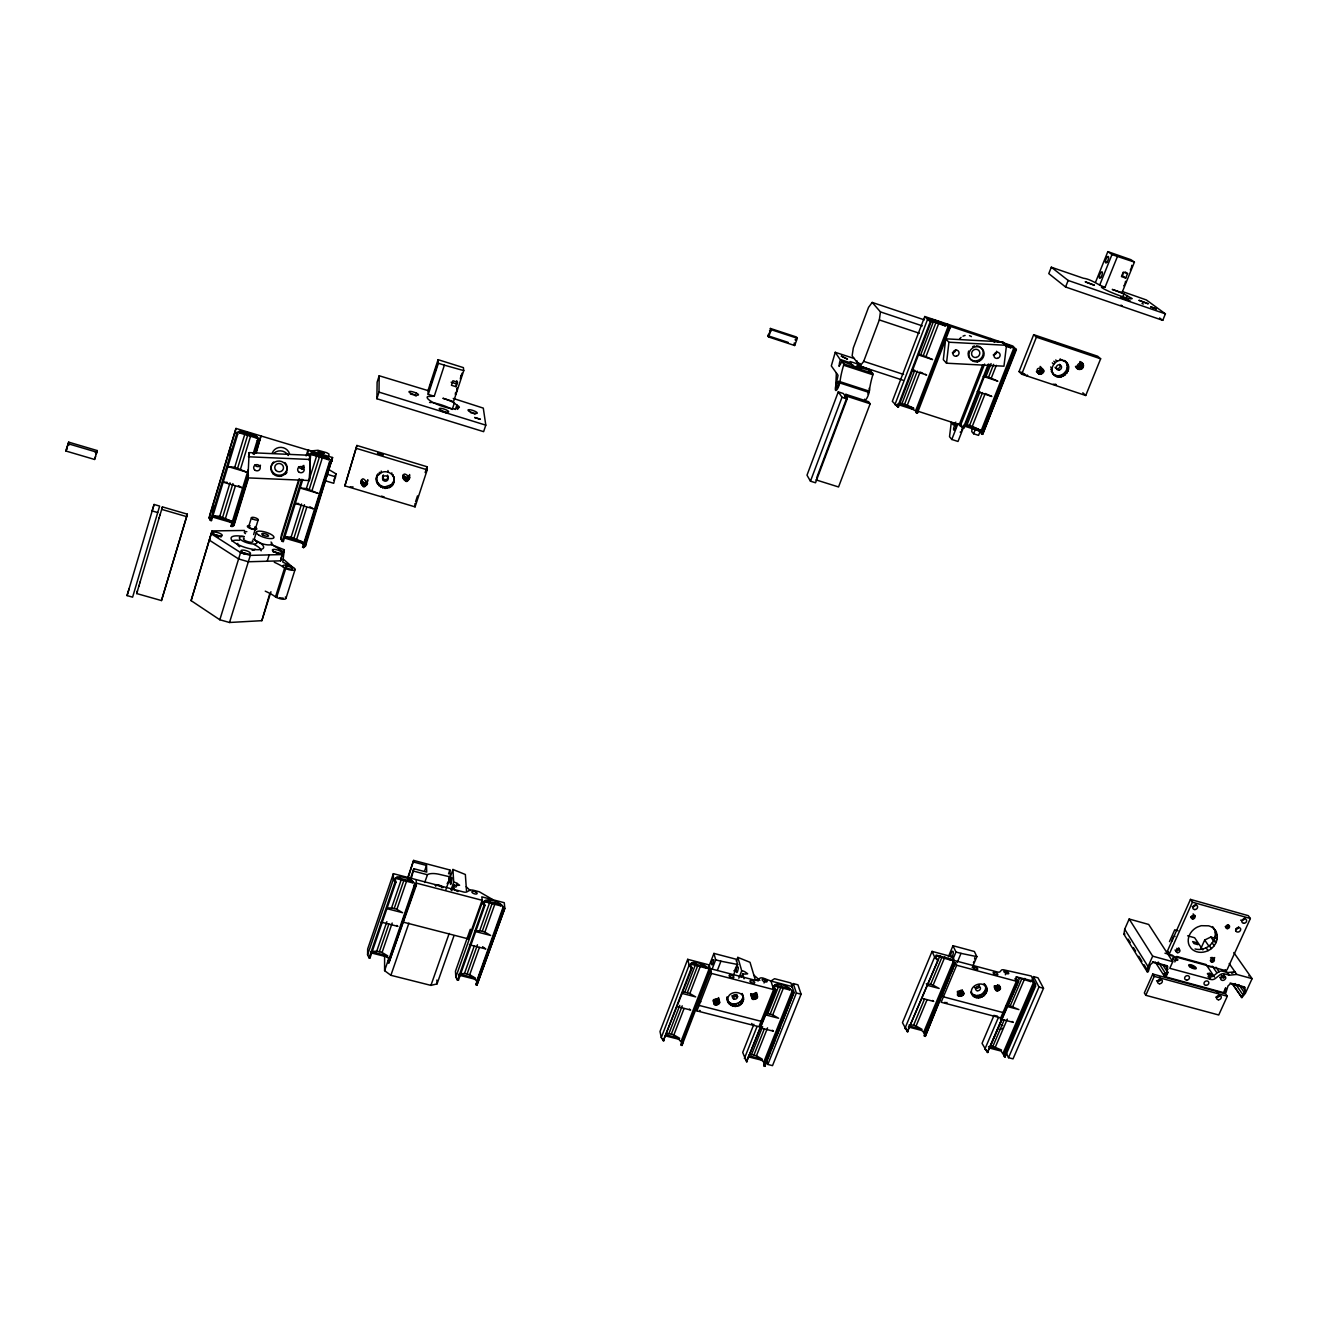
<?xml version="1.0" encoding="UTF-8"?>
<svg xmlns="http://www.w3.org/2000/svg" width="1318" height="1318" viewBox="0 0 1318 1318"><rect width="100%" height="100%" fill="white"/><g stroke="black" fill="none" stroke-linecap="round" stroke-linejoin="round"><path stroke-width="1.5" d="M453.919 935.912L437.049 983.887L430.937 985.386L390.886 975.304L384.592 970.674L384.609 955.336M385.054 488.484L385.054 486.886C378.793 486.919 374.18 479.291 377.887 473.986C369.337 487.429 394.988 495.008 394.181 478.895L393.802 482.619M385.696 488.418L385.696 486.836M1066.937 363.109L1063.972 360.407C1076.757 367.261 1060.133 385.136 1052.308 372.994C1058.947 381.05 1072.111 369.715 1065.521 361.824M1079.063 369.304L1076.18 366.701L1079.936 365.399L1079.936 361.527C1088.47 364.476 1079.178 374.46 1075.472 366.355M382.78 488.088L382.78 486.507M377.871 475.551L381.231 472.618L381.231 471.053M380.688 487.166L380.688 485.584M378.909 485.765L378.909 484.184M379.337 473.87L379.353 472.305M377.558 483.953L377.574 482.388M453.26 398.448L483.294 408.119L485.798 425.154L483.624 431.661L376.899 398.744L379.007 392.121L379.172 375.762L428.004 390.606L428.251 394.395L434.248 396.24L444.38 365.168L463.755 370.605L453.573 401.578L442.897 398.267A16.969 3.905 18.6 0 1 454.348 402.995L459.372 407.443L454.974 408.992A16.969 3.905 18.6 0 1 435.5 403.621A16.969 3.905 18.6 0 1 427.609 396.537L434.248 396.24M1241.276 996.919L1244.489 992.849L1245.049 987.594L1230.584 983.623L1227.997 985.93L1225.905 992.734L1224.834 992.965L1225.691 987.808L1223.499 992.619L1165.936 976.918L1168.11 972.091L1164.601 976.556L1163.959 975.847L1167.155 971.728L1167.666 966.407L1152.937 962.371L1150.367 964.71L1148.324 971.58L1147.237 971.827L1123.925 934.281L1124.699 929.19L1129.164 919.025L1148.67 924.445L1172.756 961.695L1169.791 968.318L1211.868 979.653A5.008 4.267 -30.1 0 0 1215.46 978.384L1219.842 974.892A4.745 4.036 -30.2 0 1 1224.389 973.854L1229.348 975.205L1236.745 974.43L1252.1 978.648L1245.428 993.212L1241.902 997.627L1232.264 983.722M376.536 479.703L376.553 478.137M376.75 481.894L376.767 480.329M376.915 477.544L376.932 475.979M376.899 398.744L377.113 382.22L379.172 375.762M1147.237 971.827L1148.044 966.605L1152.673 956.176L1129.164 919.025M416.224 879.65L416.373 885.202L414.89 887.393L413.901 886.866L414.873 883.604L412.139 880.819A10.791 4.465 18 0 0 397.542 876.997L394.889 878.381L395.96 882.187L370.061 957.889L369.073 957.906L367.574 954.792L367.673 948.96L393.357 873.669L464.051 892.105A5.256 2.158 18.7 0 0 467.017 891.825L469.669 890.325A4.975 2.043 18.8 0 1 473.706 890.325L479.324 891.792L493.047 899.766M247.932 477.89L249.135 452.618L310.422 455.32L309.401 480.526L247.932 477.89L248.459 475.057M249.053 456.44L249.135 452.618M682.757 1042.983L681.966 1045.471L680.978 1044.943L709.677 970.377L705.954 966.259A10.412 4.251 21.4 0 0 692.214 962.684L690.237 964.199L692.131 968.137L663.333 1040.759L661.29 1037.563L660.005 1031.516L687.699 959.323L709.216 964.941L711.473 973.425L696.942 1010.89L758.888 1026.738L773.617 989.587L770.964 981.053L763.353 978.154A4.844 1.944 22.1 0 0 759.811 978.269L757.866 979.917A5.107 2.059 22 0 1 755.329 980.295L710.188 968.615M680.978 1044.943L681.686 1042.67L678.078 1038.403M367.59 483.673C357.194 467.033 362.45 500.774 367.821 479.703M1195.031 948.96A15.075 12.916 -30.5 0 0 1206.135 947.774C1212.741 944.644 1217.404 936.554 1214.405 929.421A15.075 12.916 -30.5 0 0 1212.576 926.587M1216.399 932.271A15.108 12.933 -30.5 0 0 1208.672 925.813L1201.192 925.697L1197.485 926.999A15.108 12.933 -30.5 0 0 1189.215 945.418L1191.06 948.252A15.108 12.933 -30.5 0 0 1208.095 950.64C1215.806 947.263 1220.732 936.258 1214.405 929.421M366.668 485.073L367.673 480.526M367.228 484.431L367.31 481.284M309.401 480.526L310.422 455.32M365.119 485.848L365.201 482.685L366.75 481.927M365.943 485.568L366.025 482.404M364.229 485.914L364.328 482.767L361.132 480.246L361.033 483.393M362.549 485.419L362.648 482.256M363.356 485.782L363.455 482.619M361.346 484.184L361.445 481.037M361.857 484.876L361.972 481.729M460.311 378.958L462.041 373.192M344.855 485.881L356.914 445.468L427.065 466.753L427.23 469.834L415.071 506.87L344.855 485.881L356.914 445.468M835.727 386.075L838.067 375.35L831.312 365.926L835.25 352.301L840.439 359.995A3.443 0.824 -71.8 0 0 839.451 363.274L839.039 366.388L840.291 364.427A3.443 0.824 -71.8 0 0 841.592 361.56L843.882 363.966L843.619 365.218A30.792 7.546 -71.8 0 0 840.027 381.676L839.764 382.928A6.277 1.516 -72 0 1 836.403 390.276A6.277 1.516 -72 0 1 835.727 386.075L836.386 373.01M324.113 480.427L333.718 483.294L335.975 473.837L329.286 469.834M308.89 460.064L310.109 456.176L308.791 454.183L312.284 452.964A11.664 3.064 17.6 0 1 328.017 457.692L331.098 460.855L329.467 461.992L302.547 547.135L303.601 547.629L305.43 546.179L332.581 457.527L236.004 428.432L210.023 514.069L209.117 518.073L210.369 520.445L211.49 520.577L237.668 434.38L236.482 432.419L240.255 431.266A11.829 3.097 17.2 0 1 256.219 436.06L259.102 439.191L254.16 454.463M328.759 456.374L328.956 454.035L326.716 452.717L317.967 450.278L312.778 450.772A5.733 1.499 17.6 0 1 309.384 450.476L307.951 450.113L306.138 455.896M305.43 546.179L305.842 542.06M307.951 450.113L307.868 454.825M945.698 338.825L943.326 359.699L946.505 363.208L1003.954 366.19L1006.507 345.3L1002.998 341.906L945.698 338.825L948.911 342.219L1006.507 345.3M946.505 363.208L948.911 342.219M972.058 428.877L971.745 431.563L973.607 433.754L978.566 435.368L980.823 429.635M954.347 423.523L951.266 422.518L949.52 436.686L951.794 439.471L958.005 441.464L988.286 364.114M271.244 544.565L284.326 549.771L282.793 562.045L292.25 566.872L283.172 559.013M210.139 537.25L209.48 540.232L238.607 558.947L248.328 561.765L280.635 560.842L282.991 551.534L271.063 544.005M280.635 560.842L281.031 557.794M302.81 479.455L283.354 541.533L282.266 541.418L280.866 539.013L281.409 534.927L298.906 479.027M244.538 530.462L212.05 530.923L191.094 600.629L219.826 619.773L229.513 622.491L261.854 620.679L269.547 594.352M860.011 366.14L863.702 361.346L879.32 319.928L880.457 311.905L872.203 302.432L868.529 307.358L853.306 347.952L852.136 355.827L860.011 366.14L903.011 380.227M256.153 453.227L260.997 435.961L255.643 453.408M409.75 477.627C396.833 464.348 407.097 494.234 409.634 474.513M448.861 879.864L448.746 877.887M248.311 469.587L230.947 526.244L233.418 526.195L234.818 521.302M484.958 905.417L482.767 903.868L481.795 896.833L504.267 902.715L504.827 908.316L476.918 985.189L475.93 984.661L503.476 909.156L503.262 906.718L500.428 903.917A10.659 4.399 19 0 0 486.095 900.161L483.64 901.578L484.958 905.417L458.433 980.246L457.478 980.262L455.814 977.132L455.468 971.234L470.328 929.256M475.93 984.661L503.707 907.97M859.649 368.414A3.443 0.857 -71.8 0 0 859.946 367.557L870.819 370.572L872.845 374.773A30.709 7.892 -71.7 0 0 869.336 391.199L869.056 392.451L839.764 382.928M455.32 393.868L455.666 392.385M209.117 518.073L236.004 428.432M191.094 600.629L212.05 530.923M719.546 1002.916C716.3 990.856 708.82 1011.301 719.546 1002.916L718.244 998.023M727.734 999.324C728.36 989.159 746.68 990.839 743.088 1001.334C739.612 1010.198 725.46 1006.491 727.075 996.869L727.833 1001.169M727.157 998.715C729.513 1008.764 746.729 1002.8 742.116 993.475L743.434 997.644M757.422 997.38C754.242 985.32 746.68 1005.749 757.422 997.38L755.972 992.503M460.542 377.739L461.267 375.218M186.695 516.64L187.337 514.168L162.427 506.903L136.677 593.561L161.471 600.563L186.695 516.64L161.702 509.374L162.427 506.903M1039.095 374.23C1030.643 362.845 1053.444 370.704 1039.095 374.23L1036.376 371.594L1040.116 370.292L1040.528 367.112M161.471 600.563L187.337 514.168M1055.257 375.712C1046.591 369.732 1057.003 355.728 1065.405 361.692M870.819 370.572L870.687 371.066A3.443 0.873 -71.7 0 1 870.407 371.923M841.724 361.05L852.367 365.07A3.443 0.84 -71.8 0 1 852.071 365.926M963.013 995.024L960.789 990.23C948.828 1001.054 973.837 993.838 959.455 991.284M971.943 993.426C977.824 999.835 990.131 990.642 984.052 983.607C994.744 993.344 974.134 1005.024 970.921 991.96L973.079 995.831M1000.362 988.928L999.406 985.864L994.167 986.012L997.265 990.889L1000.362 988.928L998.797 985.749M65.9 451.02L68.684 442.14L97.301 450.591L94.566 459.455L65.9 451.02L66.608 449.471M66.971 448.153L66.46 449.306L68.684 442.14M456.638 391.512L457.28 388.184L456.72 389.172M416.373 885.202L388.876 962.914L387.887 962.387L388.925 958.911L386.273 956.044A10.676 4.745 17.8 0 0 384.148 954.726M136.677 593.561L137.484 590.843M140.136 581.913L139.823 582.968M127.055 595.588L154.091 504.464L159.643 506.096L132.607 597.169L127.055 595.588L129.197 588.503M139.131 585.274L138.884 586.164M159.28 517.48L159.05 518.254M160.022 515.025L160.236 514.251M154.091 504.464L152.114 510.923L157.732 512.554M212.725 511.812L214.504 505.964M229.925 455.171L231.704 449.323M210.369 520.445L236.548 434.232L235.214 432.024M219.793 516.326L231.507 521.17L213.285 515.849L219.793 516.326L230.007 482.8M234.752 467.247L246.548 472.091L228.228 466.638L234.752 467.247L244.505 435.204M222.709 517.051L232.924 483.558M237.668 468.005L248.015 434.083M225.576 518.023L235.247 486.391M240.551 468.977L250.914 435.072M253.105 453.969L257.29 440.294L258.559 439.882M233.204 522.06L241.573 494.794M242.759 490.889L245.741 481.152M254.703 451.942L258.872 438.317M232.001 526.755L248.163 474.002M235.197 517.15L236.993 511.302M244.176 487.924L245.955 482.075M254.918 452.832L256.713 446.983M235.411 519.374L247.899 478.632M234.027 525.338L248.377 478.566M219.826 619.773L240.568 552.571L211.407 533.889M248.558 526.986L251.408 517.71M1225.592 978.104L1225.41 978.714A2.62 2.224 -30.2 0 1 1221.868 980.262A2.62 2.224 -30.2 0 1 1220.995 977.05A2.62 2.224 -30.2 0 1 1224.669 976.061L1225.13 976.44A2.62 2.224 -30.2 0 1 1225.592 978.104L1223.747 975.65M253.633 534.548L258.229 519.704M256.351 532.291L254.407 538.601A9.177 2.751 17 0 0 265.083 544.499A9.177 2.751 17 0 0 271.03 542.028M229.513 622.491L250.305 555.389L282.612 554.548M267.208 561.221L269.185 554.894M301.921 469.389L303.124 465.534M280.866 539.013L299.664 478.978M302.695 469.29L303.898 465.419M282.266 541.418L301.723 479.324M281.525 556.229L282.991 551.534M261.854 620.679L270.948 591.733M282.546 555.455L284.326 549.771M291.113 537.167L302.794 541.995L284.803 536.739L291.113 537.167L301.542 503.97M306.386 488.566L318.149 493.393L300.092 488.006L306.386 488.566L316.946 454.957M285.281 597.054A6.343 2.026 17 0 1 284.029 599.245A6.343 2.026 17 0 1 276.615 597.449L275.511 596.889L284.622 567.943A31.319 9.687 16.9 0 0 274.292 562.259M293.98 537.892L304.425 504.712M309.269 489.308L319.829 455.715M276.615 597.449L285.726 568.519L284.622 567.943M296.814 538.848L306.649 507.611M312.119 490.263L322.696 456.687M285.99 598.306L295.1 569.458M304.557 542.901L330.785 459.966M307.407 535.026L312.91 517.628M315.348 509.901L322.07 488.632M324.525 480.905L330.637 461.58M303.601 547.629L331.098 460.855M306.451 540.149L325.299 480.592M326.502 476.754L332.581 457.527M333.932 480.246L335.975 473.837M428.004 390.606L438.07 359.666L463.392 367.623L463.755 370.605M428.251 394.395L438.383 363.29L438.07 359.666M448.433 881.495L447.131 883.67M415.582 501.697L417.493 495.881M425.137 472.569L427.065 466.753M456.11 386.734L457.61 382.22L452.931 380.754L451.448 385.284L456.11 386.734L456.769 380.688M454.348 402.995L452.239 409.437A16.953 3.938 18.5 0 0 432.831 402.764M455.402 409.486L456.984 404.659M457.643 409.404L458.697 406.175M994.052 1015.239L982.042 1043.378L987.429 1052.489L1018.517 981.58L1016.063 978.862L1016.063 976.786L1031.335 980.608L1033.51 982.454L1035.503 986.358L1005.041 1057.052L1001.054 1051.056L989.9 1048.156M1035.503 986.358L1035.47 984.052L1031.236 975.995L1004.629 970.032A4.827 1.73 24 0 0 1001.449 970.13L1000.033 971.745A5.074 1.829 23.9 0 1 997.825 972.091L954.446 960.542L952.766 956.95L932.073 951.382L902.468 1022.669L907.377 1031.73L940.063 955.682M367.574 954.792L393.39 879.188L393.357 873.669M369.073 957.906L394.955 882.187L393.39 879.188M376.767 951.135L382.072 952.486L387.756 955.88L371.066 951.645L376.767 951.135L386.866 921.661M386.948 908.003L391.561 907.97L401.133 880.029M379.419 951.645L388.892 924.017M391.561 907.97L394.214 908.497L403.802 880.572M382.072 952.486L392.187 923.028M387.706 908.86L402.6 912.715L396.883 909.354L406.471 881.429M407.707 877.623L413.621 860.407L449.883 869.979L450.278 876.915L440.377 874.592A15.651 6.409 18.4 0 0 427.576 874.542L424.676 882.467M407.707 879.386L413.621 860.407M410.508 878.381L413.819 868.71L426.735 872.121L426.505 865.448L413.654 862.071M411.216 878.941L413.819 868.71M1005.041 1057.052L1005.074 1054.614M456.374 392.369L455.418 394.725M384.592 970.674L389.255 957.148M387.887 962.387L414.873 883.604M388.909 961.465L415.236 884.856M388.876 962.914L414.89 887.393M424.511 871.214L426.505 865.448M390.886 975.304L408.926 923.061M448.548 873.801L449.883 869.979M445.879 889.666L452.931 869.468L465.353 874.493L466.49 890.737M451.003 889.947L453.705 882.253L452.931 869.468M451.827 890.606L454.298 885.004A3.262 1.334 18.6 0 0 457.28 885.432L459.603 885.235L457.165 883.439A3.262 1.334 18.6 0 0 454.133 882.286L453.705 882.253M455.814 887.278L457.165 883.439M430.937 985.386L449.191 933.424M455.814 977.132L482.256 902.418M457.478 980.262L484.003 905.433M464.513 973.409L469.719 974.727L475.452 978.104L459.043 973.953L464.513 973.409L474.216 946.093M475.221 930.821L479.67 930.739L490.131 901.281M467.116 973.903L477.462 944.775M479.67 930.739L482.273 931.249L492.075 903.654M469.719 974.727L479.439 947.428M476.029 931.678L490.658 935.45L484.892 932.09L495.37 902.649M477.116 982.47L476.688 981.152L503.262 906.718M476.852 983.722L503.476 909.156M504.827 908.316L476.918 985.189M767.735 335.695L770.173 331.658L770.387 328.446L796.451 336.996L797.341 338.281L794.672 345.514L768.559 336.963L767.735 335.695L788.213 342.4M768.559 336.963L771.211 329.698L770.387 328.446M838.281 391.874L806.995 475.188L810.455 481.185L815.529 482.767L847.145 398.909L843.355 393.522L838.281 391.874L842.021 397.245L847.145 398.909M856.37 367.623L857.738 364.015L850.192 361.544L851.181 363.504A3.443 0.84 -71.8 0 0 850.851 364.312M810.455 481.185L842.021 397.245M844.459 398.135L845.892 394.346L868.611 401.71L870.144 403.786L838.545 486.968L815.891 479.851M816.616 477.956L847.342 396.405L845.892 394.346M1002.108 342.729A11.236 1.532 21 0 1 1010.049 345.876L1015.222 349.237L981.548 433.886L982.651 434.363L1016.392 349.682L1012.801 345.991L924.775 316.518L892.319 401.364L897.64 406.768L898.497 406.933L931.249 321.543L928.432 319.318L930.047 319.104A11.302 1.549 20.8 0 1 944.594 323.964L949.57 327.259L916.257 412.699L917.361 413.177L917.625 412.089M894.889 404.708L927.543 319.45L924.775 316.518M897.64 406.768L930.393 321.345L927.543 319.45M899.749 403.028L901.99 403.555L914.741 370.342L912.501 369.781M918.415 354.361L920.656 354.904L933.556 321.295M661.29 1037.563L689.133 965.089L687.699 959.323M901.99 403.555L904.56 404.313L917.312 371.116M923.226 355.695L936.142 322.103L938.877 323.075L925.961 356.667L920.656 354.904M904.56 404.313L907.278 405.269L920.03 372.071L922.732 373.159M663.333 1040.759L691.258 968.17L689.133 965.089M666.677 1033.576L668.885 1033.658L679.775 1005.387M682.609 992.157L684.816 992.256L695.822 963.672M668.885 1033.658L671.34 1034.119L682.23 1005.848M684.816 992.256L687.288 992.734L697.568 966.061M671.34 1034.119L673.877 1034.927L684.042 1008.55M687.288 992.734L689.825 993.541L700.846 964.974M916.718 412.336L915.582 410.887L948.334 325.974M916.257 412.699L949.273 326.716M917.361 413.177L950.426 327.111L947.543 324.146M708.211 968.203L713.928 953.408L736.136 959.24L737.652 964.496L733.319 975.6M681.093 1041.319L709.035 969.092M681.67 1043.955L709.677 970.377M681.966 1045.471L710.748 970.707L710.023 973.046L709.018 972.536L709.677 971.613M712.082 969.125L715.674 959.834L713.928 953.408M717.338 970.493L720.93 961.201L737.652 964.496M736.35 961.184L737.833 957.379L750.024 962.305L755.115 979.323L758.212 980.987M738.821 978.187L741.721 970.789L737.833 957.379M741.062 977.182L742.957 973.673A3.163 1.269 21.9 0 0 745.675 974.018L747.668 973.738L745.065 971.926A3.163 1.269 21.9 0 0 742.116 970.806L741.721 970.789M951.794 439.471L958.038 423.506M982.503 365.267L959.24 424.66L918.547 411.43M989.126 364.295L964.035 428.202L963.194 428.053L960.328 425.945L984.612 364.032M983.805 375.976L985.996 376.52L991.07 363.57M977.808 391.265L979.999 391.792L967.066 424.693L969.587 425.45L982.52 392.566M985.996 376.52L988.516 377.294L993.607 364.345M969.587 425.45L972.272 426.389L985.221 393.505L991.828 396.454L977.215 391.644M988.516 377.294L991.218 378.25L996.309 365.317M973.607 433.754L975.122 429.932M981.548 433.886L980.658 432.007L1013.871 347.903M764.028 982.997L765.313 979.719M981.613 432.831L1014.86 348.66M982.651 434.363L1015.997 349.056M1105.044 287.242L1101.42 287.06A16.491 1.664 21 0 0 1113.43 293.288A16.491 1.664 21 0 0 1130.498 298.873L1132.195 298.609L1123.925 293.98A16.491 1.664 21 0 0 1112.26 289.416L1121.98 292.777L1134.419 262.101L1117.45 256.466L1105.044 287.242C1097.482 284.853 1091.502 279.251 1083.281 278.213L1051.303 267.208L1048.782 273.617L1065.57 286.994L1162.756 320.34L1165.409 313.865L1146.33 299.944L1122.31 291.509M753.863 1024.267L742.709 1052.439L746.565 1061.748L775.89 989.933L773.765 985.963L775.561 984.414A10.346 4.168 22.3 0 1 789.054 987.94L792.25 990.774L793.041 993.311L763.896 1065.85L764.901 1066.361L765.478 1063.857M744.373 1058.535L757.076 1026.475M1019.045 371.594L1033.674 334.673L1097.663 356.239L1100.645 358.793L1085.735 395.499L1021.697 374.213L1019.045 371.594L1022.9 372.879M746.565 1061.748L775.05 989.966L772.76 986.869M749.398 1054.482L751.54 1054.565L762.628 1026.607M765.643 1013.526L767.784 1013.624L778.263 987.248M1021.697 374.213L1036.409 337.161L1033.674 334.673M751.54 1054.565L753.945 1055.01L764.308 1028.93M767.784 1013.624L770.19 1014.086L781.426 985.848M753.945 1055.01L756.45 1055.8L767.554 1027.859M770.19 1014.086L772.71 1014.893L783.189 988.533M1065.57 286.994L1068.173 280.454L1051.303 267.208M791.788 987.33L793.271 983.59L797.95 984.81L801.08 994.233L772.513 1065.636L767.834 1064.45L766.681 1060.496M764.489 1064.845L763.748 1062.176L792.25 990.774M764.424 1063.544L792.958 992.075M763.896 1065.85L793.041 993.311M766.236 1061.978L769.992 1052.571M771.491 1048.815L775.248 1039.408M776.747 1035.651L780.503 1026.244M782.002 1022.488L794.013 992.405L790.932 982.981L774.539 978.697L770.964 981.053L792.118 986.572M764.901 1066.361L794.013 992.405M767.834 1064.45L796.369 993.014L793.271 983.59M1095.522 282.283L1107.828 251.639L1130.91 259.679L1134.419 262.101M1099.591 285.363L1111.98 254.555L1107.828 251.639M1123.496 272.612L1122.293 275.577L1125.737 278.065L1127.549 273.6L1125.243 271.953M1122.623 297.16L1123.925 293.98M1125.901 298.675L1127.203 295.496M97.301 450.591L96.675 452.156L67.976 443.688M96.165 454.051L96.642 452.881L95.275 452.469M94.566 459.455L95.588 456.572M904.873 1028.584L934.627 957.033L932.073 951.382M907.377 1031.73L938.004 960.031L935.665 957.313L936.192 955.072L951.398 959.158L954.627 963.474L924.28 1035.866L925.302 1036.376L939.816 999.802M909.239 1024.679L913.605 1025.223L924.462 999.176M926.274 983.788L930.64 984.365L941.612 958.038M913.605 1025.223L916.076 1026.014L926.949 999.983M930.64 984.365L933.128 985.172L944.891 956.967M948.416 956.67L952.98 945.714L974.348 951.481L976.869 956.637L972.239 967.593M952.881 959.339L955.962 952.008L952.98 945.714M924.709 1034.894L923.654 1032.307L953.507 961.003M924.478 1033.625L954.364 962.272M924.28 1035.866L954.627 963.474M942.205 994.118L949.191 977.429M950.739 973.722L953.079 968.153M925.302 1036.376L955.402 962.601L956.654 965.254L941.134 1002.24L1000.691 1017.924L1016.392 981.251L1015.025 978.582L1018.517 981.58M957.181 962.535L961.02 953.375L976.869 956.637M1005.354 974.793L1006.738 971.564M984.777 1049.342L998.451 1017.364M987.429 1052.489L1017.76 981.613M1001.812 1019.687L990.79 1045.454L1001.499 1050.001L988.5 1046.607M1019.242 978.994L1008.089 1005.041L1018.88 1009.588L1005.815 1006.128M993.064 1045.899L1004.102 1020.148M1010.379 1005.502L1021.532 979.472M995.502 1046.69L1007.331 1019.094M1012.834 1006.293L1024.794 978.401M1031.912 980.295L1033.493 976.605L1037.991 977.808L1043.526 988.253L1013.031 1058.865L1008.517 1057.695L1005.931 1052.225M1003.163 1052.967L1033.51 982.454M1004.052 1054.301L1034.432 983.739M1004.036 1056.558L1034.778 984.941M1006.688 1050.891L1008.286 1047.184M1009.885 1043.477L1012.273 1037.892M1013.871 1034.185L1016.277 1028.617M1017.875 1024.91L1020.264 1019.325M1021.878 1015.618L1024.267 1010.049M1025.865 1006.326L1028.271 1000.757M1029.869 997.051L1035.47 984.052M1008.517 1057.695L1038.979 987.05L1033.493 976.605M1152.772 974.018L1144.337 992.932L1145.787 995.304L1218.738 1014.992L1227.289 996.243L1225.691 993.887L1152.772 974.018L1154.238 976.358L1227.289 996.243M1169.478 941.612L1174.733 929.816L1178.012 930.739M1145.787 995.304L1154.238 976.358M1167.418 951.069L1190.467 899.403L1248.327 915.68L1250.387 918.498L1227.042 969.834L1225.443 970.608L1169.923 955.336L1167.418 951.069L1169.923 955.336M1169.297 953.952L1192.411 902.187L1190.467 899.403M1172.032 960.904L1173.564 957.494C1185.228 961.81 1169.115 960.806 1173.564 957.494M1174.816 961.959L1176.331 958.548M1200.929 948.383L1204.701 940.014L1210.863 937.016L1216.465 938.581M1208.062 976.786L1209.611 973.376C1218.804 978.862 1201.555 972.915 1209.611 973.376M385.054 486.886L391.364 484.711L393.785 481.054M403.061 478.17L402.978 475.057L406.142 477.577L409.486 475.337L409.585 478.45M857.738 364.015L858.743 365.992A3.443 0.857 -71.8 0 0 857.903 368.48M353.059 486.935L350.324 486.919M332.301 461.251L329.467 461.992M232.808 524.959L230.947 526.244M260.338 439.586L257.29 440.294M955.83 422.139L953.326 425.006L951.266 422.518M714.949 1004.53L713.664 999.621L717.882 998.665L719.183 1003.575M753.517 999.258L752.1 994.382L755.609 993.146L757.043 998.023M961.596 425.319L962.437 427.18M1015.222 349.237L1015.997 349.995M996.523 990.79L994.695 988.154L997.1 985.353L999.456 990.131M1016.557 977.264L1030.874 981.679L1029.539 980.757M949.57 327.259L950.245 328.001L950.426 327.111M936.423 955.781L950.937 960.245L949.635 959.323M1231.753 973.343L1234.933 971.811L1227.552 972.585L1222.593 971.218A4.745 4.036 -30.2 0 0 1218.046 972.256L1213.68 975.748A4.992 4.251 -30.1 0 1 1210.105 977.017L1208.903 976.852L1210.665 979.488M691.785 963.788L690.912 964.183L706.728 968.318L705.525 967.363M302.547 547.135L303.733 546.608M470.427 944.363L469.389 944.759L485.831 948.976L482.553 946.719M210.946 517.677L214.191 517.018M959.537 996.243L957.329 991.449L959.586 991.202L961.81 995.996M382.253 921.71L381.149 922.106L397.904 926.389L396.8 925.45M381.231 472.618C386.075 470.131 392.715 472.882 393.983 478.286L393.967 476.721L394.197 480.46M397.146 878.15L396.059 878.513L412.863 882.912L411.743 881.973M1123.925 934.281L1124.979 934.034M776.862 985.254L774.309 985.913L789.861 989.966L788.625 989.027M243.253 553.84L245.609 554.203M283.798 538.09L285.644 537.892M487.726 901.117L484.662 901.677L501.169 905.993L500.033 905.054M364.328 482.767L365.201 482.685M239.86 432.568L238.558 432.634L256.944 438.169L255.807 437.378M775.05 989.966L775.89 989.933M691.258 968.17L692.131 968.137M394.955 882.187L395.96 882.187M283.189 598.075L281.459 598.026A3.509 1.12 17 0 1 279.745 597.697M248.328 456.769L309.994 459.471M298.84 503.509L295.232 503.46L313.272 508.797L309.895 506.787M227.223 482.322L223.483 482.24L241.771 487.66L238.443 485.65M314.228 454.463L310.636 454.331L328.759 459.784L325.348 457.807M429.553 402.402L431.217 402.6M309.022 456.028L310.109 456.176M236.548 434.232L237.668 434.38M857.293 361.05C854.855 361 859.336 363.834 860.308 363.702M384.148 496.919L381.446 496.112M930.393 321.345L931.249 321.543M387.36 957L370.671 952.766L371.775 952.37A10.676 4.745 17.8 0 1 376.388 952.271M458.648 975.073L475.057 979.225M665.936 1034.811L679.676 1038.287L673.877 1034.927M748.756 1055.751L762.282 1059.161L756.45 1055.8M665.508 1035.899L679.264 1039.375M748.327 1056.822L761.853 1060.232M676.826 1006.491L690.616 1010.016L689.413 1009.061M759.876 1027.743L773.419 1031.203L772.2 1030.248M681.884 993.344L695.69 996.902L689.825 993.541M765.033 1014.745L778.592 1018.237L772.71 1014.893M761.046 1021.302L699.067 1005.403L697.848 1000.494M691.34 963.079L707.156 967.214M774.753 984.826L790.306 988.879M796.369 993.014L801.08 994.233M711.473 973.425L773.617 989.587M908.827 1025.898L922.056 1029.342L916.076 1026.014M908.382 1026.969L921.595 1030.412L923.654 1032.307M413.885 871.198L427.345 874.724M715.674 959.834L720.93 961.201M396.454 877.36L413.259 881.758M485.057 900.54L501.581 904.856M927.757 985.452L939.141 988.467L933.128 985.172M1002.998 1012.553L943.408 996.82L941.744 993.08M922.353 998.434L933.721 1001.416L932.436 1000.477M1000.329 1018.962L1013.361 1022.389L1012.059 1021.45M1038.979 987.05L1043.526 988.253M956.654 965.254L1016.392 981.251M955.962 952.008L961.02 953.375M1152.575 961.794L1167.287 965.814M1230.172 983.03L1244.653 987.001M1164.947 953.211L1172.773 955.352M1176.694 956.44L1206.052 964.512L1214.537 977.116M1152.673 956.176L1172.756 961.695M1187.617 935.813L1194.635 937.757L1202.856 949.899M1192.411 902.187L1250.387 918.498M240.568 552.571L250.305 555.389M212.89 517.134L231.128 522.455M284.408 538.024L302.382 543.263M68.025 444.43L69.409 444.841M328.067 474.562L335.761 476.869M238.953 431.315L257.339 436.851M311.048 453.03L329.171 458.483M356.783 448.482L427.23 469.834M1056.393 385.4L1053.296 384.181M1024.811 374.048C1019.176 372.5 1029.786 377.409 1027.282 375.086M379.007 392.121L485.798 425.154M451.135 382.22L455.781 383.686M438.383 363.29L444.38 365.168M394.214 908.497L396.883 909.354M482.273 931.249L484.892 932.09M847.342 396.405L870.144 403.786M840.027 381.676L869.336 391.199M899.041 403.423L913.819 408.234L907.278 405.269M964.265 424.61L978.862 429.355L972.272 426.389M898.546 404.692L913.341 409.503M963.771 425.879L978.351 430.607M771.211 329.698L797.341 338.281M863.702 361.346L903.571 374.427M769.547 330.703L770.799 331.115M835.25 352.301L854.394 358.578M795.034 339.813L796.286 340.225L795.627 339.27M840.653 359.6L851.395 363.109M858.957 365.58L869.468 369.501A3.443 0.873 -71.7 0 0 868.842 371.132M843.882 363.966L873.109 373.521M843.619 365.218L872.845 374.773M911.809 370.144L926.62 375.004L925.22 374.279M917.723 354.69L932.567 359.583L925.961 356.667M983.212 376.338L997.858 381.182L991.218 378.25M880.457 311.905L922.303 325.875M879.32 319.928L919.338 333.24M276.368 553.247L278.263 554.301M216.893 535.981L218.772 537.019M929.289 319.071L946.027 324.673M949.339 325.991L992.256 340.357M994.975 341.065L998.649 342.301M1004.151 344.13L1011.499 346.601M928.778 320.373L945.533 325.974L941.596 324.162M1005.486 346.041L1010.988 347.886L1007.018 346.057M872.203 302.432L924.363 319.879M1036.409 337.161L1100.645 358.793M1068.173 280.454L1165.409 313.865M1127.549 273.6L1123.298 272.118L1121.486 276.599L1125.737 278.065M1111.98 254.555L1117.45 256.466M1141.998 303.502L1143.332 304.03M1055.043 384.115L1056.328 384.658M1122.195 305.743L1120.893 305.133M954.232 964.364L955.253 964.875M792.48 994.25L793.485 994.76M502.586 910.03L503.591 910.54M455.221 890.49L454.15 889.914L453.853 884.806M980.658 432.007L976.935 429.866A11.121 1.911 21.1 0 0 971.778 427.658M915.582 410.887L911.941 408.745A11.187 1.928 20.8 0 0 909.469 407.624M898.497 406.933L896.042 405.087M301.262 542.439L303.947 544.828M1159.576 317.984L1162.756 320.34M230.024 521.631L232.611 524.004M994.563 342.367L990.345 338.479M760.634 1059.26L763.748 1062.176M753.847 975.122L759.893 980.378M1080.348 362.219L1083.248 364.789M1080.562 363.01L1083.462 365.58M1080.562 363.834L1083.462 366.42M1080.348 364.658L1083.248 367.244M1079.936 365.399L1082.819 368.002M1079.343 366.042L1082.243 368.628M1078.618 366.519L1081.518 369.106M1077.811 366.783L1080.711 369.386M1076.987 366.849L1079.87 369.452M1063.511 360.753L1060.001 359.073L1061.402 360.358M1066.608 363.62L1068.025 364.921M1067.168 365.679L1068.585 366.964M1067.152 367.837L1068.585 369.139M1055.718 359.979L1057.118 361.264M1066.591 369.979L1068.025 371.281M1078.338 368.941C1074.648 366.338 1079.953 360.638 1082.836 364.114M1053.84 361.214L1055.24 362.499M1065.504 371.94L1066.937 373.241M1052.308 362.862L1053.692 364.163M1063.972 373.587L1065.389 374.905M1082.836 392.797L1085.735 395.499M1062.094 374.823L1063.511 376.141M1050.66 366.981L1052.044 368.282M1060.001 375.548L1061.402 376.866M1058.453 375.679L1059.853 376.997M1050.66 369.155L1052.044 370.457M1057.827 375.729L1059.227 377.047M1051.22 371.198L1052.621 372.516M1055.734 375.333L1057.135 376.651M1040.116 366.42L1043.263 369.715M1040.742 367.903L1043.494 370.506M1040.759 368.727L1043.494 371.33M1040.545 369.551L1043.279 372.154M466.21 886.717L470.262 890.589M1040.116 370.292L1042.868 372.912M1039.54 370.935L1042.274 373.554M1038.815 371.412L1041.55 374.032M1038.007 371.692L1040.742 374.312M937.213 960.048L934.627 957.033M1037.184 371.758L1039.902 374.378M988.17 1052.439L985.798 1049.606M906.735 1030.231L908.168 1031.681M747.405 1061.682L745.428 1058.799M979.752 429.767L982.75 433.227M283.354 541.533L282.101 539.375M958.4 423.671L960.328 425.945M662.97 1039.243L664.206 1040.709M210.55 519.424L211.49 520.577M860.077 367.063L861.231 368.562L853.636 366.075L852.499 364.575M476.688 981.152L473.92 978.269A10.56 4.679 18.9 0 0 471.795 976.951M457.346 978.78L458.433 980.246M1233.796 952.585L1252.1 978.648M1215.311 932.699L1217.288 935.549M369.056 956.44L370.061 957.889M1215.229 936.208L1217.206 939.059M1214.158 939.685L1216.135 942.551M1210.863 937.016L1214.29 941.991M1229.2 963.524L1236.745 974.43M1212.198 942.914L1214.175 945.78M1242.923 987.347L1245.18 990.625M1238.838 984.628L1244.489 992.849M1209.463 945.681L1211.423 948.548M1227.552 972.585L1229.348 975.205M1235.197 983.541L1243.121 995.09M1204.701 940.014L1209.249 946.654M1225.18 969.883L1227.453 973.211M1232.89 984.431L1241.902 997.627M794.276 342.927L794.935 343.883M1206.135 947.774L1208.095 950.64M793.798 344.229L794.672 345.514M1215.954 967.231L1219.183 971.959M1221.325 975.122L1223.466 978.269M1212.412 966.259L1216.695 972.569M1165.656 966.078L1167.83 969.488M1162.822 964.908L1167.155 971.728M1158.209 962.041L1165.787 973.986M1163.81 973.557L1165.936 976.918M1155.309 962.156L1164.601 976.556M1124.699 929.19L1148.044 966.605M1128.159 939.157L1130.284 942.568M1133.464 947.691L1135.589 951.102M1138.768 956.225L1141.948 961.333M1144.073 964.76L1148.324 971.58M994.579 341.889L995.7 341.082A11.236 1.532 21 0 1 999.571 341.939M998.995 985.04L1000.56 988.22M997.627 984.793L999.983 989.571M996.424 985.765L998.78 990.543M995.683 986.029L998.039 990.806M994.925 986.111L997.265 990.889M994.283 987.33L995.848 990.51M985.65 988.615L986.803 991.004M985.139 990.428L986.309 992.816M984.167 992.108L985.32 994.513M982.75 993.541L983.903 995.947M981.037 994.645L982.174 997.051M979.093 995.321L980.23 997.726M977.659 995.469L978.796 997.891M977.083 995.535L978.22 997.94M975.139 995.271L976.276 997.693M973.392 994.563L974.513 996.968M962.091 989.785L963.557 992.981M974.068 427.642L974.15 427.839A2.867 0.857 -71.5 0 0 974.612 427.856M962.091 990.477L963.573 993.673M961.909 991.185L963.392 994.382M960.245 990.774L962.47 995.584M958.845 991.465L961.053 996.26M958.071 991.548L960.278 996.342M957.379 992.767L958.861 995.98M972.041 994.365C967.824 985.254 984.678 979.142 986.787 989.175M756.598 992.718L757.586 996.672M755.066 993.706L756.516 998.583M754.407 994.134L755.84 999.011M753.649 994.398L755.099 999.291M752.858 994.48L754.291 999.374M751.392 994.101L752.825 998.978M750.815 993.673L752.232 998.55M750.617 994.069L751.804 997.973M742.512 973.475L744.06 978.813M742.825 997.034L743.533 999.489M742.38 998.879L743.088 1001.334M741.441 1000.576L742.133 1003.031M740.041 1002.042L740.732 1004.497M738.311 1003.146L739.003 1005.601M736.35 1003.838L737.026 1006.293M734.867 1004.003L735.559 1006.458M734.291 1004.069L734.966 1006.524M732.264 1003.805L732.956 1006.26M730.436 1003.064L731.111 1005.535M728.903 1001.927L729.579 1004.382M727.8 1000.444L728.459 1002.899M718.574 997.578L719.71 1002.207M717.354 999.225L718.656 1004.135M716.679 999.654L717.981 1004.563M715.938 999.917L717.223 1004.827M715.147 1000L716.432 1004.909M714.372 999.901L715.658 1004.81M713.499 1000.823L714.356 1004.085M713.071 1000.247L713.928 1003.525M695.986 1006.985L696.942 1010.89M905.697 1027.645L905.911 1028.864M436.884 980.032L437.049 983.887M414.939 503.641L415.071 506.87M409.124 476.095L409.223 479.225M408.564 476.737L408.662 479.867M407.839 477.215L407.937 480.345M407.015 477.511L407.114 480.625M406.142 477.577L406.224 480.708M405.269 477.429L405.351 480.559M404.478 477.067L404.56 480.197M403.802 476.539L403.868 479.653M403.292 475.847L403.357 478.961M393.159 474.645L393.176 476.21M392.83 483.031L392.846 484.612M391.825 472.849L391.841 474.414M391.364 484.711L391.38 486.293M389.502 485.963L389.502 487.545M387.97 470.51L387.97 472.058M387.344 486.704L387.344 488.286M752.1 1023.806A2.554 1.071 22.3 0 1 751.655 1023.46M700.27 1010.725A2.554 1.087 21.7 0 1 699.726 1010.395M997.149 1015.881A2.537 0.956 24.2 0 1 995.09 1015.618M947.065 1002.471A2.537 0.972 23.8 0 1 944.726 1002.355M274.078 453.079A9.061 8.551 12.3 0 1 288.263 455.484M897.492 404.066A11.187 1.928 20.8 0 1 899.271 404.296M1059.623 364.328A2.768 2.554 -45.7 0 1 1056.492 368.645M1055.899 368.348A2.768 2.554 -45.7 0 1 1055.059 367.327M868.183 390.82A3.46 0.873 -71.9 0 1 867.903 394M869.155 388.233A6.26 1.598 -71.9 0 1 867.821 396.29A6.26 1.598 -71.9 0 1 864.575 399.156M962.041 428.729A2.867 0.84 -71.6 0 1 961.613 430.146M960.69 431.793A2.867 0.84 -71.6 0 1 960.147 432.139M976.589 345.827A7.826 7.315 -44.9 0 1 983.113 354.443A7.826 7.315 -44.9 0 1 973.508 360.77A7.826 7.315 -44.9 0 1 968.648 351.049M972.7 346.634A7.826 7.315 -44.9 0 1 974.612 345.975M955.781 349.863A3.18 2.998 -44.6 0 1 952.354 352.796M996.622 351.231A3.18 2.966 -45.3 0 1 993.212 354.954M959.537 339.105A8.748 8.205 -45.3 0 1 961.069 337.424M962.98 336.172A8.748 8.205 -45.3 0 1 965.105 335.431M969.471 335.662A8.748 8.205 -45.3 0 1 971.399 336.617M979.076 361.05A8.88 8.32 -44.9 0 1 976.918 361.807M1131.75 265.313A3.46 1.153 -69.6 0 1 1131.404 267.57M1131.108 268.427A3.46 1.153 -69.6 0 1 1130.333 269.926M1125.523 281.294A3.443 1.137 -69.7 0 1 1124.897 283.749M1124.122 285.248A3.443 1.137 -69.7 0 1 1123.71 285.792M256.236 540.742A16.986 5.124 16.8 0 1 258.262 549.721A16.986 5.124 16.8 0 1 232.792 541.204A16.986 5.124 16.8 0 1 244.044 536.657M214.636 534.647A4.975 1.499 16.6 0 1 221.045 537.085M245.477 533.642A4.893 1.45 16.9 0 1 246.845 531.665M273.09 551.863A4.926 1.499 17 0 1 280.47 554.334M240.403 552.95A5.008 1.532 16.8 0 1 247.603 554.071M277.406 596.675A3.509 1.12 17 0 1 276.895 596.296M265.248 591.156A31.204 10 16.7 0 1 275.511 596.889M284.952 462.503A8.073 7.611 11.9 0 1 284.688 473.277A8.073 7.611 11.9 0 1 273.304 472.783A8.073 7.611 11.9 0 1 273.551 462.008M260.519 465.205A3.295 3.097 13.1 0 1 254.819 464.957M304.211 467.099A3.279 3.097 10.9 0 1 298.543 466.852M272.2 453.31A9.028 8.518 12.4 0 1 289.598 454.084M286.945 472.322A9.177 8.649 11.9 0 1 285.446 474.035M281.294 476.111A9.177 8.649 11.9 0 1 278.922 476.292M470.427 412.567A4.926 1.137 18.7 0 1 472.832 413.308M473.969 413.786A4.926 1.137 18.7 0 1 474.974 414.28M440.624 411.035A5.008 1.17 18.5 0 1 444.215 412.023M445.369 412.501A5.008 1.17 18.5 0 1 446.374 413.012M410.491 394.098A4.975 1.153 18.4 0 1 412.847 394.675M414.066 395.087A4.975 1.153 18.4 0 1 416.191 396.059M255.049 549.095A9.193 2.784 16.8 0 1 252.133 550.314M239.629 546.69A9.193 2.784 16.8 0 1 238.327 545.701M237.553 544.779A9.193 2.784 16.8 0 1 237.833 543.362M255.181 527.941A3.608 1.071 16.9 0 1 253.929 529.045A3.608 1.071 16.9 0 1 249.3 527.497A3.608 1.071 16.9 0 1 249.761 526.129M252.99 539.144A9.21 2.768 16.9 0 1 254.621 543.972A9.21 2.768 16.9 0 1 241.095 540.034A9.21 2.768 16.9 0 1 244.176 536.591M254.671 527.019A4.959 1.466 16.9 0 1 255.56 529.589A4.959 1.466 16.9 0 1 248.278 527.464A4.959 1.466 16.9 0 1 249.926 525.635M252.413 540.693A4.959 1.483 16.9 0 1 251.03 542.258A4.959 1.483 16.9 0 1 244.917 540.479A4.959 1.483 16.9 0 1 244.192 538.304M232.001 541.154A15.552 4.712 16.8 0 1 239.481 540.347M254.341 544.663A15.552 4.712 16.8 0 1 261.129 550.875M387.426 475.139A2.817 2.685 5.2 0 1 385.993 479.571A2.817 2.685 5.2 0 1 382.681 476.144M382.978 475.518A2.817 2.685 5.2 0 1 383.456 474.974M1219.694 994.645A2.488 2.109 -29.8 0 1 1215.806 997.083M1217.058 993.047A2.488 2.109 -29.8 0 1 1218.277 993.064M1160.861 978.631A2.504 2.142 -28.9 0 1 1156.529 980.724M1159.428 977.033A2.504 2.142 -28.9 0 1 1159.955 977.264M1195.047 915.433A4.415 3.806 -30.7 0 1 1194.47 916.389M1193.663 917.196A4.415 3.806 -30.7 0 1 1192.691 917.806M1238.64 926.982A2.636 2.257 -31.4 0 1 1235.74 929.305M1214.652 957.527A4.382 3.74 -30.3 0 1 1210.945 961.25M1228.92 926.027A4.399 3.773 -31.2 0 1 1227.14 927.444M1212.445 957.478A2.01 1.713 -30.3 0 1 1213.318 959.916A2.01 1.713 -30.3 0 1 1210.451 960.74M1210.517 957.922A2.01 1.713 -30.3 0 1 1211.456 957.461M1228.343 924.692A2.01 1.73 -31.2 0 1 1225.196 926.669M1193.136 913.901A2.026 1.73 -30.7 0 1 1193.433 916.405A2.026 1.73 -30.7 0 1 1190.698 917.015M1178.671 948.252A2.01 1.73 -29.8 0 1 1177.567 950.706A2.01 1.73 -29.8 0 1 1175.046 949.998M1172.328 940.821A3.114 1.351 -75.6 0 1 1173.234 937.147A3.114 1.351 -75.6 0 1 1175.013 936.538M1178.918 948.103A3.13 1.367 -75.7 0 1 1176.925 948.268M1244.587 917.69A2.521 2.158 -31.7 0 1 1240.65 920.178M1195.64 904.527A2.521 2.175 -31 0 1 1192.246 906.669M1248.772 975.798A2.488 1.153 -76.1 0 1 1249.019 976.028M1223.812 974.859A2.62 2.224 -30.2 0 1 1223.796 975.468L1223.615 976.078A2.62 2.224 -30.2 0 1 1219.71 977.445M1211.802 966.473A6.162 5.256 -30.3 0 1 1207.436 965.863M1002.751 1028.205A2.488 2.142 -24.5 0 1 1002.306 1028.666M1001.153 1029.226A2.488 2.142 -24.5 0 1 999.901 1029.21M1001.103 1024.877A2.488 2.142 -24.5 0 1 1002.734 1025.536M979.126 985.04A2.521 2.191 -24.4 0 1 977.824 988.088A2.521 2.191 -24.4 0 1 974.595 987.231M974.645 957.741A3.114 1.12 -75.9 0 1 974.677 959.076M974.084 961.382A3.114 1.12 -75.9 0 1 973.425 962.519M734.604 996.507A3.147 1.302 21.9 0 0 732.347 995.782L731.951 995.765A2.554 2.241 -17.1 0 0 736.795 994.546M700.846 1001.795A5.107 2.142 21.6 0 1 699.957 1001.087M718.294 1001.235A15.157 6.277 21.8 0 1 714.686 999.621M735.658 967.741A3.163 0.84 -75.6 0 1 734.9 969.949M734.307 970.773A3.163 0.84 -75.6 0 1 733.846 970.822M737.685 996.424A4.218 3.707 -17.1 0 1 736.96 997.199M435.599 886.174A3.262 1.334 18.4 0 1 440.228 886.174M440.887 886.569A3.262 1.334 18.4 0 1 441.843 887.805M434.891 885.004A4.564 1.878 18.4 0 1 439.207 885.169A4.564 1.878 18.4 0 1 442.914 887.574M456.572 891.017A29.029 12.06 18.5 0 1 457.89 891.578M738.327 968.022C735.938 981.778 734.769 958.73 738.327 968.022M713.631 959.784C711.769 971.712 709.71 958.697 713.631 959.784M450.212 882.187C450.805 891.528 453.656 867.804 450.212 882.187M437.049 364.872L434.989 371.445L437.049 364.872M432.007 380.391L429.948 386.948L432.007 380.391M292.431 568.14L292.316 569.195L290.57 569.129A3.526 1.087 17.1 0 1 286.319 567.646A3.526 1.087 17.1 0 1 286.484 566.246A3.526 1.087 17.1 0 1 290.784 567.234L292.431 568.14M1194.767 967.643C1189.198 968.829 1190.055 962.453 1194.767 967.643M836.617 385.383L836.831 388.118L837.655 386.833A3.46 0.84 -72 0 0 839.039 382.599A3.46 0.84 -72 0 0 838.281 381.512A3.46 0.84 -72 0 0 836.617 385.383M416.307 883.093L402.88 922.04L468.417 938.91L482.091 900.293L416.307 883.093M480.329 419.272L474.678 417.526L480.329 419.272M382.994 454.908L377.574 453.26L382.994 454.908M323.997 453.376L318.248 451.646L323.997 453.376M1156.248 308.906L1150.828 306.88L1156.248 308.906M1148.06 303.733L1139.114 300.372L1148.06 303.733M1129.823 300.899L1120.745 297.489L1129.823 300.899M1058.98 344.08L1053.84 342.153L1058.98 344.08M1094.368 285.248L1085.373 281.871L1094.368 285.248M847.441 359.106L841.378 356.14L847.441 359.106M1196.53 942.634L1192.675 941.563L1194.009 943.556L1197.864 944.627L1196.53 942.634M416.043 392.962L414.906 392.5A4.975 1.137 18.4 0 0 409.338 391.462A4.975 1.137 18.4 0 0 411.414 393.604L412.55 394.082A4.975 1.137 18.4 0 0 418.119 395.103A4.975 1.137 18.4 0 0 416.043 392.962M1006.968 971.663L1006.326 971.382A2.669 0.956 24 0 0 1003.855 971.564A2.669 0.956 24 0 0 1006.721 973.59A2.669 0.956 24 0 0 1008.698 973.046L1008.451 972.7A2.669 0.956 24 0 0 1006.968 971.663M765.544 979.818L764.918 979.538A2.669 1.071 22.1 0 0 762.134 979.735A2.669 1.071 22.1 0 0 764.819 981.778A2.669 1.071 22.1 0 0 767.125 981.235L766.944 980.889A2.669 1.071 22.1 0 0 765.544 979.818M475.732 891.973L475.09 891.676A2.751 1.12 18.8 0 0 471.893 891.775A2.751 1.12 18.8 0 0 474.365 893.802A2.751 1.12 18.8 0 0 477.132 893.357L477.017 893.011A2.751 1.12 18.8 0 0 475.732 891.973M1235.79 930.92L1235.625 930.343A2.652 2.257 -31.4 0 1 1240.535 928.613L1240.699 929.19A2.652 2.257 -31.4 0 1 1235.79 930.92M1059.26 370.012A2.768 2.554 -45.6 0 0 1061.023 365.63A2.768 2.554 -45.6 0 0 1056.459 366.585A2.768 2.554 -45.6 0 0 1059.26 370.012M954.809 429.355A2.867 0.84 -71.6 0 0 955.814 424.742A2.867 0.84 -71.6 0 0 953.721 428.07A2.867 0.84 -71.6 0 0 954.809 429.355M977.594 361.659A7.826 7.331 -44.8 0 0 982.487 349.171A7.826 7.331 -44.8 0 0 969.471 351.89A7.826 7.331 -44.8 0 0 977.594 361.659M956.39 356.206A3.213 3.015 -44.5 0 0 958.384 351.082A3.213 3.015 -44.5 0 0 953.062 352.203A3.213 3.015 -44.5 0 0 956.39 356.206M997.462 358.364A3.196 2.982 -45.2 0 0 999.472 353.257A3.196 2.982 -45.2 0 0 994.167 354.377A3.196 2.982 -45.2 0 0 997.462 358.364M976.276 357.442A4.267 3.987 -44.9 0 0 978.945 350.637A4.267 3.987 -44.9 0 0 971.86 352.12A4.267 3.987 -44.9 0 0 976.276 357.442M1107.169 261.887A3.46 1.12 -69.7 0 0 1108.29 256.499A3.46 1.12 -69.7 0 0 1105.538 260.733A3.46 1.12 -69.7 0 0 1107.169 261.887M1100.991 277.258A3.46 1.12 -69.9 0 0 1102.112 271.87A3.46 1.12 -69.9 0 0 1099.377 276.072A3.46 1.12 -69.9 0 0 1100.991 277.258M273.6 551.468A4.926 1.483 17.1 0 0 281.591 553.099A4.926 1.483 17.1 0 0 276.039 549.59A4.926 1.483 17.1 0 0 273.6 551.468M213.928 534.136A4.975 1.499 16.6 0 0 222.067 535.8A4.975 1.499 16.6 0 0 216.58 532.307A4.975 1.499 16.6 0 0 213.928 534.136M242.183 552.226A5.008 1.532 16.8 0 0 250.338 553.873A5.008 1.532 16.8 0 0 244.753 550.314A5.008 1.532 16.8 0 0 242.183 552.226M284.507 567.844A6.376 1.961 17.1 0 0 294.837 569.903A6.376 1.961 17.1 0 0 287.621 565.323A6.376 1.961 17.1 0 0 284.507 567.844M262.677 534.91A3.542 1.054 17 0 0 268.411 536.096A3.542 1.054 17 0 0 264.457 533.592A3.542 1.054 17 0 0 262.677 534.91M258.657 534.993A9.193 2.735 17 0 0 273.584 538.057A9.193 2.735 17 0 0 263.254 531.566A9.193 2.735 17 0 0 258.657 534.993M273.139 473.821A8.089 7.611 11.8 0 0 286.714 470.987A8.089 7.611 11.8 0 0 277.06 461.218A8.089 7.611 11.8 0 0 273.139 473.821M254.572 469.834A3.311 3.114 12.9 0 0 260.124 468.681A3.311 3.114 12.9 0 0 256.153 464.677A3.311 3.114 12.9 0 0 254.572 469.834M298.543 471.729A3.295 3.114 10.7 0 0 304.079 470.575A3.295 3.114 10.7 0 0 300.158 466.588A3.295 3.114 10.7 0 0 298.543 471.729M275.956 470.444A4.399 4.152 11.9 0 0 283.337 468.911A4.399 4.152 11.9 0 0 278.082 463.574A4.399 4.152 11.9 0 0 275.956 470.444M440.673 410.112A5.008 1.17 18.5 0 0 448.581 411.99A5.008 1.17 18.5 0 0 442.601 408.646A5.008 1.17 18.5 0 0 440.673 410.112M469.455 411.414A4.926 1.137 18.7 0 0 477.198 413.275A4.926 1.137 18.7 0 0 471.267 409.98A4.926 1.137 18.7 0 0 469.455 411.414M252.298 518.732A3.542 1.038 17 0 0 258.064 519.935A3.542 1.038 17 0 0 254.094 517.463A3.542 1.038 17 0 0 252.298 518.732M383.307 480.329A2.817 2.685 5.1 0 0 388.069 479.324A2.817 2.685 5.1 0 0 384.741 475.897A2.817 2.685 5.1 0 0 383.307 480.329M1218.524 999.769A2.488 2.109 -29.8 0 0 1221.127 996.474A2.488 2.109 -29.8 0 0 1217.025 996.424A2.488 2.109 -29.8 0 0 1218.524 999.769M1159.593 983.755A2.504 2.142 -28.9 0 0 1162.196 980.444A2.504 2.142 -28.9 0 0 1158.028 980.378A2.504 2.142 -28.9 0 0 1159.593 983.755M1243.846 923.308A2.521 2.158 -31.7 0 0 1246.498 919.964A2.521 2.158 -31.7 0 0 1242.347 919.882A2.521 2.158 -31.7 0 0 1243.846 923.308M1194.816 909.552A2.537 2.175 -31 0 0 1197.452 906.174A2.537 2.175 -31 0 0 1193.268 906.092A2.537 2.175 -31 0 0 1194.816 909.552M1227.322 928.63A2.01 1.73 -31.2 0 0 1229.447 925.944A2.01 1.73 -31.2 0 0 1226.119 925.895A2.01 1.73 -31.2 0 0 1227.322 928.63M1192.79 918.975A2.026 1.746 -30.7 0 0 1194.899 916.274A2.026 1.746 -30.7 0 0 1191.554 916.224A2.026 1.746 -30.7 0 0 1192.79 918.975M1177.715 952.667A2.01 1.73 -29.8 0 0 1179.808 949.981A2.01 1.73 -29.8 0 0 1176.48 949.932A2.01 1.73 -29.8 0 0 1177.715 952.667M1212.165 962.156A2.01 1.713 -30.3 0 0 1214.257 959.488A2.01 1.713 -30.3 0 0 1210.945 959.438A2.01 1.713 -30.3 0 0 1212.165 962.156M1206.052 985.37A2.504 2.125 -29.8 0 0 1208.672 982.058A2.504 2.125 -29.8 0 0 1204.537 982.009A2.504 2.125 -29.8 0 0 1206.052 985.37M1186.694 980.098A2.504 2.142 -29.5 0 0 1189.314 976.77A2.504 2.142 -29.5 0 0 1185.162 976.72A2.504 2.142 -29.5 0 0 1186.694 980.098M1189.94 966.852A4.185 1.351 25 0 0 1196.217 968.582A4.185 1.351 25 0 0 1191.175 964.858A4.185 1.351 25 0 0 1189.94 966.852M993.788 973.656A2.554 0.923 23.9 0 0 997.759 974.71A2.554 0.923 23.9 0 0 994.892 972.404A2.554 0.923 23.9 0 0 993.788 973.656M973.705 968.269A2.554 0.923 23.7 0 0 977.692 969.34A2.554 0.923 23.7 0 0 974.842 967.033A2.554 0.923 23.7 0 0 973.705 968.269M977.083 990.691A2.521 2.191 -24.4 0 0 980.444 987.973A2.521 2.191 -24.4 0 0 976.473 986.918A2.521 2.191 -24.4 0 0 977.083 990.691M952.337 956.258A3.114 1.087 -75.8 0 0 952.898 951.234A3.114 1.087 -75.8 0 0 950.723 955.072A3.114 1.087 -75.8 0 0 952.337 956.258M729.595 976.457A2.57 1.038 21.8 0 0 733.747 977.528A2.57 1.038 21.8 0 0 731.16 975.188A2.57 1.038 21.8 0 0 729.595 976.457M750.486 981.894A2.554 1.038 22 0 0 754.604 982.964A2.554 1.038 22 0 0 752.001 980.625A2.554 1.038 22 0 0 750.486 981.894M734.093 999.143A2.554 2.241 -17.1 0 0 737.437 996.392A2.554 2.241 -17.1 0 0 733.319 995.321A2.554 2.241 -17.1 0 0 734.093 999.143"/></g></svg>
